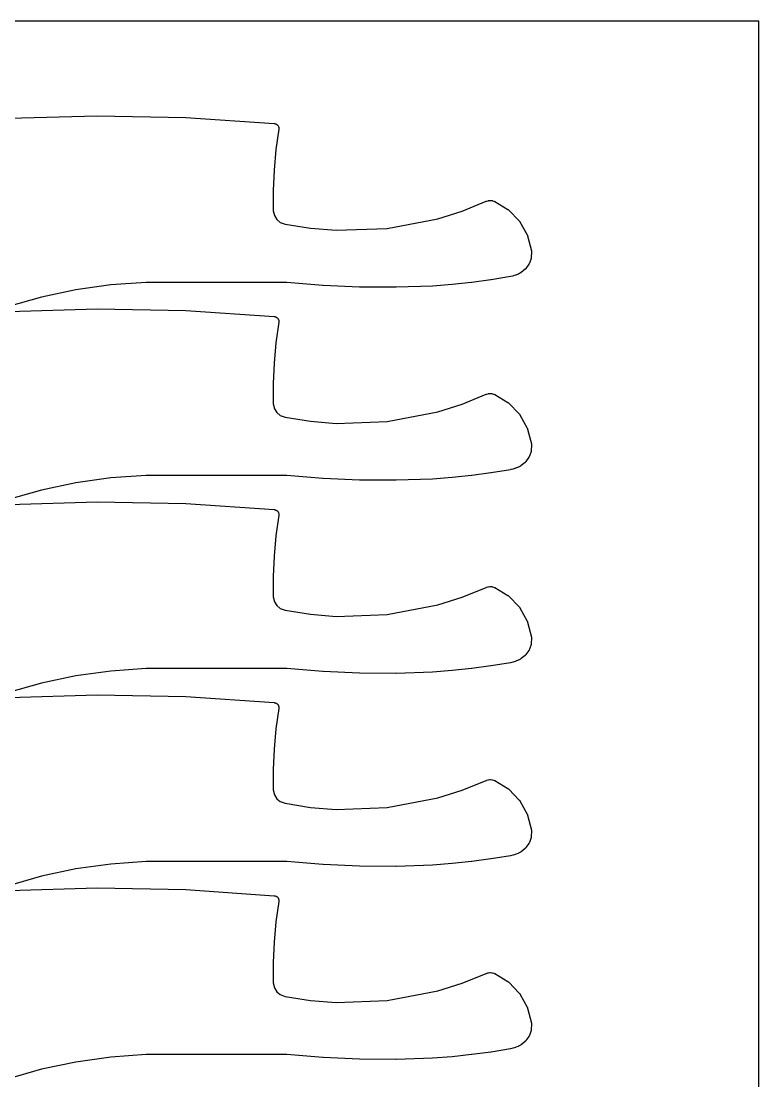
# Model space of a CAD drawing. Header units: metres. Extents: x 0 to 3000, y 0 to 1100.
# Drawn here: x 2634 to 3000, y 574 to 1100 of the extents above; entities that cross this region are included whole.
import ezdxf

# ---------------------------------------------------------------- set-up
doc = ezdxf.new("R2010")
doc.units = ezdxf.units.M

msp = doc.modelspace()

# ---------------------------------------------------------------- linework, layer by layer
at = {"color": 7}
msp.add_lwpolyline([(0, 0), (3000, 0), (3000, 1100), (0, 1100), (0, 0)], close=True, dxfattribs=at)
at = {"color": 1}
for points in [[(2628.12, 1051.82), (2671.95, 1053.12), (2672.05, 1053.13), (2715.88, 1052.27), (2715.98, 1052.26), (2759.75, 1049.25), (2759.78, 1049.25), (2759.81, 1049.24), (2759.87, 1049.23), (2759.94, 1049.23), (2759.97, 1049.22), (2760, 1049.22), (2760.1, 1049.2), (2760.3, 1049.15), (2760.49, 1049.08), (2760.58, 1049.04), (2760.77, 1048.95), (2760.94, 1048.84), (2761.02, 1048.78), (2761.19, 1048.66), (2761.33, 1048.52), (2761.41, 1048.44), (2761.54, 1048.29), (2761.66, 1048.12), (2761.71, 1048.03), (2761.81, 1047.85), (2761.89, 1047.66), (2761.92, 1047.57), (2761.98, 1047.37), (2762.02, 1047.17), (2762.04, 1047.07), (2762.06, 1046.87), (2762.06, 1046.67), (2762.05, 1046.56), (2762.04, 1046.48), (2762.04, 1046.4), (2760.64, 1036.29), (2759.73, 1026.18), (2759.28, 1016.03), (2759.31, 1006.02), (2759.82, 1003.56), (2759.82, 1003.56), (2761, 1001.6), (2762.78, 1000.16), (2765.17, 999.31), (2777.72, 997.31), (2790.4, 996.28), (2815.83, 997.19), (2840.81, 1002), (2852.94, 1005.85), (2864.89, 1010.69), (2864.95, 1010.71), (2865.01, 1010.73), (2865.6, 1010.93), (2865.8, 1010.98), (2866.01, 1011.02), (2866.62, 1011.09), (2866.82, 1011.1), (2867.03, 1011.09), (2867.64, 1011.03), (2867.84, 1011), (2868.04, 1010.95), (2868.64, 1010.77), (2868.68, 1010.75), (2868.71, 1010.74), (2868.77, 1010.72), (2868.82, 1010.7), (2868.86, 1010.68), (2868.9, 1010.67), (2868.95, 1010.64), (2869, 1010.62), (2869.03, 1010.6), (2869.07, 1010.58), (2875.63, 1006.67), (2875.78, 1006.57), (2875.92, 1006.46), (2876.04, 1006.34), (2881.26, 1000.94), (2881.38, 1000.81), (2881.48, 1000.67), (2881.57, 1000.52), (2885.21, 993.96), (2885.29, 993.8), (2885.36, 993.63), (2885.41, 993.46), (2887.23, 986.05), (2887.24, 985.97), (2887.26, 985.89), (2887.26, 985.87), (2887.27, 985.86), (2887.27, 985.78), (2887.28, 985.69), (2887.28, 985.68), (2887.28, 985.66), (2887.28, 985.58), (2887.29, 985.5), (2887.19, 982.91), (2887.17, 982.72), (2887.14, 982.53), (2887.08, 982.35), (2886.27, 979.94), (2886.2, 979.76), (2886.12, 979.59), (2886.02, 979.43), (2884.56, 977.35), (2884.45, 977.2), (2884.31, 977.06), (2884.17, 976.94), (2882.15, 975.32), (2882.07, 975.27), (2882, 975.22), (2881.99, 975.21), (2881.99, 975.21), (2881.91, 975.16), (2881.83, 975.12), (2880.79, 974.57), (2880.63, 974.49), (2879.54, 974.04), (2879.38, 973.98), (2878.26, 973.62), (2878.09, 973.57), (2876.94, 973.31), (2876.89, 973.3), (2876.83, 973.29), (2867.29, 971.71), (2867.23, 971.71), (2857.65, 970.41), (2857.6, 970.4), (2847.98, 969.39), (2847.92, 969.38), (2838.28, 968.65), (2838.24, 968.65), (2838.2, 968.64), (2820.18, 968.02), (2820.1, 968.02), (2802.08, 968.11), (2802, 968.11), (2783.99, 968.91), (2783.91, 968.92), (2766.03, 970.42), (2696.26, 970.42), (2678.78, 969.19), (2661.44, 966.75), (2644.32, 963.12), (2627.41, 958.29)], [(2628.12, 956.08), (2671.95, 957.38), (2672.05, 957.38), (2715.88, 956.52), (2715.98, 956.52), (2759.75, 953.5), (2759.78, 953.5), (2759.81, 953.5), (2759.87, 953.49), (2759.94, 953.48), (2759.97, 953.47), (2760, 953.47), (2760.1, 953.45), (2760.3, 953.4), (2760.49, 953.33), (2760.58, 953.29), (2760.77, 953.2), (2760.94, 953.09), (2761.02, 953.03), (2761.19, 952.91), (2761.33, 952.77), (2761.41, 952.69), (2761.54, 952.54), (2761.66, 952.37), (2761.71, 952.28), (2761.81, 952.1), (2761.89, 951.92), (2761.92, 951.82), (2761.98, 951.63), (2762.02, 951.43), (2762.04, 951.33), (2762.06, 951.12), (2762.06, 950.92), (2762.05, 950.82), (2762.04, 950.74), (2762.04, 950.66), (2760.64, 940.54), (2759.73, 930.43), (2759.28, 920.28), (2759.31, 910.27), (2759.82, 907.81), (2759.82, 907.81), (2761, 905.86), (2762.78, 904.41), (2765.17, 903.57), (2777.72, 901.56), (2790.4, 900.53), (2815.83, 901.44), (2840.81, 906.26), (2852.94, 910.1), (2864.89, 914.94), (2864.95, 914.96), (2865.01, 914.98), (2865.6, 915.18), (2865.8, 915.23), (2866.01, 915.27), (2866.62, 915.34), (2866.82, 915.35), (2867.03, 915.34), (2867.64, 915.28), (2867.84, 915.25), (2868.04, 915.2), (2868.64, 915.02), (2868.68, 915.01), (2868.71, 914.99), (2868.77, 914.97), (2868.82, 914.95), (2868.86, 914.94), (2868.9, 914.92), (2868.95, 914.89), (2869, 914.87), (2869.03, 914.85), (2869.07, 914.83), (2875.63, 910.92), (2875.78, 910.82), (2875.92, 910.71), (2876.04, 910.59), (2881.26, 905.2), (2881.38, 905.06), (2881.48, 904.92), (2881.57, 904.77), (2885.21, 898.21), (2885.29, 898.05), (2885.36, 897.89), (2885.41, 897.72), (2887.23, 890.3), (2887.24, 890.22), (2887.26, 890.14), (2887.26, 890.13), (2887.27, 890.11), (2887.27, 890.03), (2887.28, 889.95), (2887.28, 889.93), (2887.28, 889.91), (2887.28, 889.83), (2887.29, 889.75), (2887.19, 887.16), (2887.17, 886.97), (2887.14, 886.78), (2887.08, 886.6), (2886.27, 884.19), (2886.2, 884.02), (2886.12, 883.85), (2886.02, 883.69), (2884.56, 881.61), (2884.45, 881.45), (2884.31, 881.31), (2884.17, 881.19), (2882.15, 879.57), (2882.07, 879.52), (2882, 879.47), (2881.99, 879.46), (2881.99, 879.46), (2881.91, 879.41), (2881.83, 879.37), (2880.79, 878.82), (2880.63, 878.75), (2879.54, 878.29), (2879.38, 878.23), (2878.26, 877.87), (2878.09, 877.83), (2876.94, 877.57), (2876.89, 877.56), (2876.83, 877.54), (2867.29, 875.97), (2867.23, 875.96), (2857.65, 874.66), (2857.6, 874.65), (2847.98, 873.64), (2847.92, 873.63), (2838.28, 872.9), (2838.24, 872.9), (2838.2, 872.9), (2820.18, 872.28), (2820.1, 872.27), (2802.08, 872.36), (2802, 872.37), (2783.99, 873.16), (2783.91, 873.17), (2766.03, 874.67), (2696.26, 874.67), (2678.78, 873.44), (2661.44, 871), (2644.32, 867.37), (2627.41, 862.54)], [(2628.12, 860.33), (2671.95, 861.63), (2672.05, 861.63), (2715.88, 860.77), (2715.98, 860.77), (2759.75, 857.75), (2759.78, 857.75), (2759.81, 857.75), (2759.87, 857.74), (2759.94, 857.73), (2759.97, 857.72), (2760, 857.72), (2760.1, 857.7), (2760.3, 857.65), (2760.49, 857.58), (2760.58, 857.54), (2760.77, 857.45), (2760.94, 857.34), (2761.02, 857.29), (2761.19, 857.16), (2761.33, 857.02), (2761.41, 856.95), (2761.54, 856.79), (2761.66, 856.62), (2761.71, 856.54), (2761.81, 856.36), (2761.89, 856.17), (2761.92, 856.07), (2761.98, 855.88), (2762.02, 855.68), (2762.04, 855.58), (2762.06, 855.37), (2762.06, 855.17), (2762.05, 855.07), (2762.04, 854.99), (2762.04, 854.91), (2760.64, 844.8), (2759.73, 834.68), (2759.28, 824.54), (2759.31, 814.53), (2759.82, 812.06), (2759.82, 812.06), (2761, 810.11), (2762.78, 808.66), (2765.17, 807.82), (2777.72, 805.81), (2790.4, 804.78), (2815.83, 805.69), (2840.81, 810.51), (2852.94, 814.35), (2864.89, 819.19), (2864.95, 819.21), (2865.01, 819.24), (2865.6, 819.43), (2865.8, 819.49), (2866.01, 819.52), (2866.62, 819.59), (2866.82, 819.6), (2867.03, 819.59), (2867.64, 819.54), (2867.84, 819.51), (2868.04, 819.46), (2868.64, 819.27), (2868.68, 819.26), (2868.71, 819.25), (2868.77, 819.23), (2868.82, 819.21), (2868.86, 819.19), (2868.9, 819.17), (2868.95, 819.15), (2869, 819.12), (2869.03, 819.1), (2869.07, 819.08), (2875.63, 815.17), (2875.78, 815.08), (2875.92, 814.97), (2876.04, 814.85), (2881.26, 809.45), (2881.38, 809.32), (2881.48, 809.18), (2881.57, 809.03), (2885.21, 802.46), (2885.29, 802.3), (2885.36, 802.14), (2885.41, 801.97), (2887.23, 794.55), (2887.24, 794.47), (2887.26, 794.39), (2887.26, 794.38), (2887.27, 794.36), (2887.27, 794.28), (2887.28, 794.2), (2887.28, 794.18), (2887.28, 794.17), (2887.28, 794.08), (2887.29, 794), (2887.19, 791.41), (2887.17, 791.22), (2887.14, 791.03), (2887.08, 790.85), (2886.27, 788.45), (2886.2, 788.27), (2886.12, 788.1), (2886.02, 787.94), (2884.56, 785.86), (2884.45, 785.71), (2884.31, 785.57), (2884.17, 785.44), (2882.15, 783.83), (2882.07, 783.77), (2882, 783.72), (2881.99, 783.72), (2881.99, 783.71), (2881.91, 783.67), (2881.83, 783.62), (2880.79, 783.07), (2880.63, 783), (2879.54, 782.54), (2879.38, 782.48), (2878.26, 782.12), (2878.09, 782.08), (2876.94, 781.82), (2876.89, 781.81), (2876.83, 781.8), (2867.29, 780.22), (2867.23, 780.21), (2857.65, 778.91), (2857.6, 778.91), (2847.98, 777.89), (2847.92, 777.88), (2838.28, 777.15), (2838.24, 777.15), (2838.2, 777.15), (2820.18, 776.53), (2820.1, 776.53), (2802.08, 776.62), (2802, 776.62), (2783.99, 777.42), (2783.91, 777.42), (2766.03, 778.92), (2696.26, 778.92), (2678.78, 777.69), (2661.44, 775.26), (2644.32, 771.63), (2627.41, 766.79)], [(2628.12, 764.58), (2671.95, 765.88), (2672.05, 765.88), (2715.88, 765.03), (2715.98, 765.02), (2759.75, 762.01), (2759.78, 762), (2759.81, 762), (2759.87, 761.99), (2759.94, 761.98), (2759.97, 761.98), (2760, 761.97), (2760.1, 761.95), (2760.3, 761.9), (2760.49, 761.83), (2760.58, 761.79), (2760.77, 761.7), (2760.94, 761.6), (2761.02, 761.54), (2761.19, 761.41), (2761.33, 761.27), (2761.41, 761.2), (2761.54, 761.04), (2761.66, 760.87), (2761.71, 760.79), (2761.81, 760.61), (2761.89, 760.42), (2761.92, 760.32), (2761.98, 760.13), (2762.02, 759.93), (2762.04, 759.83), (2762.06, 759.63), (2762.06, 759.42), (2762.05, 759.32), (2762.04, 759.24), (2762.04, 759.16), (2760.64, 749.05), (2759.73, 738.93), (2759.28, 728.79), (2759.31, 718.78), (2759.82, 716.31), (2759.82, 716.31), (2761, 714.36), (2762.78, 712.91), (2765.17, 712.07), (2777.72, 710.06), (2790.4, 709.04), (2815.83, 709.94), (2840.81, 714.76), (2852.94, 718.6), (2864.89, 723.44), (2864.95, 723.47), (2865.01, 723.49), (2865.6, 723.68), (2865.8, 723.74), (2866.01, 723.77), (2866.62, 723.84), (2866.82, 723.85), (2867.03, 723.85), (2867.64, 723.79), (2867.84, 723.76), (2868.04, 723.71), (2868.64, 723.53), (2868.68, 723.51), (2868.71, 723.5), (2868.77, 723.48), (2868.82, 723.46), (2868.86, 723.44), (2868.9, 723.42), (2868.95, 723.4), (2869, 723.37), (2869.03, 723.35), (2869.07, 723.33), (2875.63, 719.43), (2875.78, 719.33), (2875.92, 719.22), (2876.04, 719.1), (2881.26, 713.7), (2881.38, 713.57), (2881.48, 713.43), (2881.57, 713.28), (2885.21, 706.71), (2885.29, 706.55), (2885.36, 706.39), (2885.41, 706.22), (2887.23, 698.81), (2887.24, 698.73), (2887.26, 698.65), (2887.26, 698.63), (2887.27, 698.61), (2887.27, 698.53), (2887.28, 698.45), (2887.28, 698.43), (2887.28, 698.42), (2887.28, 698.34), (2887.29, 698.25), (2887.19, 695.67), (2887.17, 695.48), (2887.14, 695.29), (2887.08, 695.1), (2886.27, 692.7), (2886.2, 692.52), (2886.12, 692.35), (2886.02, 692.19), (2884.56, 690.11), (2884.45, 689.96), (2884.31, 689.82), (2884.17, 689.69), (2882.15, 688.08), (2882.07, 688.03), (2882, 687.97), (2881.99, 687.97), (2881.99, 687.96), (2881.91, 687.92), (2881.83, 687.87), (2880.79, 687.32), (2880.63, 687.25), (2879.54, 686.8), (2879.38, 686.74), (2878.26, 686.38), (2878.09, 686.33), (2876.94, 686.07), (2876.89, 686.06), (2876.83, 686.05), (2867.29, 684.47), (2867.23, 684.46), (2857.65, 683.16), (2857.6, 683.16), (2847.98, 682.14), (2847.92, 682.14), (2838.28, 681.4), (2838.24, 681.4), (2838.2, 681.4), (2820.18, 680.78), (2820.1, 680.78), (2802.08, 680.87), (2802, 680.87), (2783.99, 681.67), (2783.91, 681.67), (2766.03, 683.18), (2696.26, 683.18), (2678.78, 681.94), (2661.44, 679.51), (2644.32, 675.88), (2627.41, 671.05)], [(2628.12, 668.83), (2671.95, 670.13), (2672.05, 670.13), (2715.88, 669.28), (2715.98, 669.27), (2759.75, 666.26), (2759.78, 666.25), (2759.81, 666.25), (2759.87, 666.24), (2759.94, 666.24), (2759.97, 666.23), (2760, 666.22), (2760.1, 666.2), (2760.3, 666.15), (2760.49, 666.08), (2760.58, 666.04), (2760.77, 665.96), (2760.94, 665.85), (2761.02, 665.79), (2761.19, 665.67), (2761.33, 665.53), (2761.41, 665.45), (2761.54, 665.3), (2761.66, 665.13), (2761.71, 665.04), (2761.81, 664.86), (2761.89, 664.67), (2761.92, 664.58), (2761.98, 664.38), (2762.02, 664.18), (2762.04, 664.08), (2762.06, 663.88), (2762.06, 663.67), (2762.05, 663.57), (2762.04, 663.49), (2762.04, 663.41), (2760.64, 653.3), (2759.73, 643.19), (2759.28, 633.04), (2759.31, 623.03), (2759.82, 620.57), (2759.82, 620.57), (2761, 618.61), (2762.78, 617.17), (2765.17, 616.32), (2777.72, 614.31), (2790.4, 613.29), (2815.83, 614.2), (2840.81, 619.01), (2852.94, 622.86), (2864.89, 627.7), (2864.95, 627.72), (2865.01, 627.74), (2865.6, 627.94), (2865.8, 627.99), (2866.01, 628.02), (2866.62, 628.09), (2866.82, 628.11), (2867.03, 628.1), (2867.64, 628.04), (2867.84, 628.01), (2868.04, 627.96), (2868.64, 627.78), (2868.68, 627.76), (2868.71, 627.75), (2868.77, 627.73), (2868.82, 627.71), (2868.86, 627.69), (2868.9, 627.68), (2868.95, 627.65), (2869, 627.63), (2869.03, 627.6), (2869.07, 627.58), (2875.63, 623.68), (2875.78, 623.58), (2875.92, 623.47), (2876.04, 623.35), (2881.26, 617.95), (2881.38, 617.82), (2881.48, 617.68), (2881.57, 617.53), (2885.21, 610.97), (2885.29, 610.81), (2885.36, 610.64), (2885.41, 610.47), (2887.23, 603.06), (2887.24, 602.98), (2887.26, 602.9), (2887.26, 602.88), (2887.27, 602.87), (2887.27, 602.78), (2887.28, 602.7), (2887.28, 602.69), (2887.28, 602.67), (2887.28, 602.59), (2887.29, 602.51), (2887.19, 599.92), (2887.17, 599.73), (2887.14, 599.54), (2887.08, 599.35), (2886.27, 596.95), (2886.2, 596.77), (2886.12, 596.6), (2886.02, 596.44), (2884.56, 594.36), (2884.45, 594.21), (2884.31, 594.07), (2884.17, 593.94), (2882.15, 592.33), (2882.07, 592.28), (2882, 592.22), (2881.99, 592.22), (2881.99, 592.22), (2881.91, 592.17), (2881.83, 592.12), (2880.79, 591.58), (2880.63, 591.5), (2879.54, 591.05), (2879.38, 590.99), (2878.26, 590.63), (2878.09, 590.58), (2876.94, 590.32), (2876.89, 590.31), (2876.83, 590.3), (2867.29, 588.72), (2867.23, 588.71), (2857.65, 587.42), (2857.6, 587.41), (2847.98, 586.39), (2847.92, 586.39), (2838.28, 585.66), (2838.24, 585.66), (2838.2, 585.65), (2820.18, 585.03), (2820.1, 585.03), (2802.08, 585.12), (2802, 585.12), (2783.99, 585.92), (2783.91, 585.93), (2766.03, 587.43), (2696.26, 587.43), (2678.78, 586.2), (2661.44, 583.76), (2644.32, 580.13), (2627.41, 575.3)]]:
    msp.add_lwpolyline(points, dxfattribs=at)

doc.saveas('drawing.dxf')
